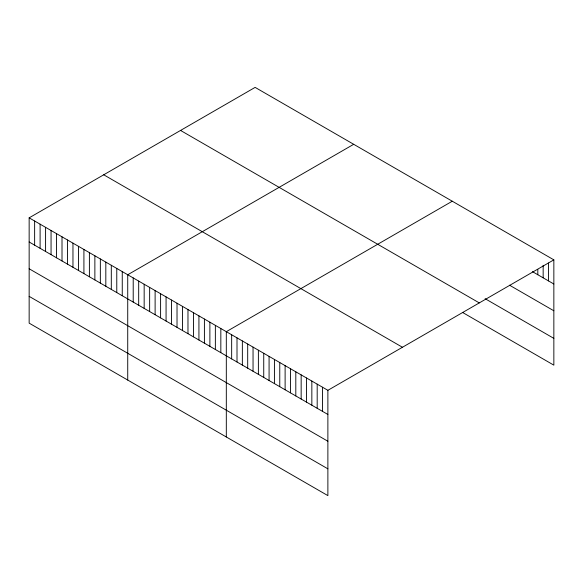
<?xml version="1.0" encoding="UTF-8"?>
<svg xmlns="http://www.w3.org/2000/svg" width="583" height="583" viewBox="0 0 583 583"><rect width="100%" height="100%" fill="white"/><g stroke="black" fill="none" stroke-linecap="round" stroke-linejoin="round"><path stroke-width="0.87" d="M29.15 217.845L327.879 390.319L327.879 495.616L29.15 323.142L29.15 217.845L255.121 87.384L553.85 259.858L553.85 365.155L462.975 312.685M353.699 144.3L127.728 274.761L127.728 380.058M452.284 201.215L226.313 331.676L226.313 436.973M327.879 390.319L553.85 259.858M532.468 271.656L553.85 284.001M509.557 285.211L553.85 310.783M485.122 298.693L553.85 338.373M180.548 130.439L479.277 302.905M103.723 174.791L402.452 347.264M29.15 241.989L327.879 414.462M29.15 268.77L327.879 441.244M29.15 296.361L327.879 468.834M548.501 263.028L548.501 280.911M543.159 265.309L543.159 277.829M537.81 269.375L537.81 274.739M322.537 387.229L322.537 411.372M317.188 384.146L317.188 408.289M311.847 381.056L311.847 405.2M306.498 377.973L306.498 402.117M301.156 374.884L301.156 399.027M295.807 371.801L295.807 395.944M290.465 368.711L290.465 392.855M285.116 365.628L285.116 389.772M279.767 362.539L279.767 386.682M274.425 359.456L274.425 383.599M269.076 356.366L269.076 380.51M263.735 353.283L263.735 377.427M258.386 350.194L258.386 374.337M253.044 347.111L253.044 371.254M247.695 344.021L247.695 368.164M242.353 340.938L242.353 365.082M237.004 337.849L237.004 361.992M231.662 334.766L231.662 358.909M220.833 328.513L220.833 352.657M215.36 325.35L215.36 349.494M209.88 322.188L209.88 346.331M204.407 319.032L204.407 343.176M198.927 315.869L198.927 340.013M193.454 312.707L193.454 336.85M187.974 309.544L187.974 333.687M182.501 306.381L182.501 330.525M177.021 303.218L177.021 327.362M171.548 300.056L171.548 324.199M166.068 296.893L166.068 321.036M160.595 293.73L160.595 317.873M155.114 290.567L155.114 314.718M149.642 287.412L149.642 311.555M144.161 284.249L144.161 308.392M138.688 281.086L138.688 305.23M133.208 277.923L133.208 302.067M122.255 271.598L122.255 295.741M116.775 268.435L116.775 292.579M111.302 265.272L111.302 289.416M105.822 262.11L105.822 286.26M100.349 258.954L100.349 283.098M94.869 255.791L94.869 279.935M89.396 252.628L89.396 276.772M83.916 249.466L83.916 273.609M78.443 246.303L78.443 270.446M72.962 243.14L72.962 267.284M67.49 239.977L67.49 264.121M62.009 236.815L62.009 260.958M56.536 233.652L56.536 257.803M51.056 230.496L51.056 254.64M45.583 227.334L45.583 251.477M40.103 224.171L40.103 248.314M34.63 221.008L34.63 245.151"/></g></svg>
